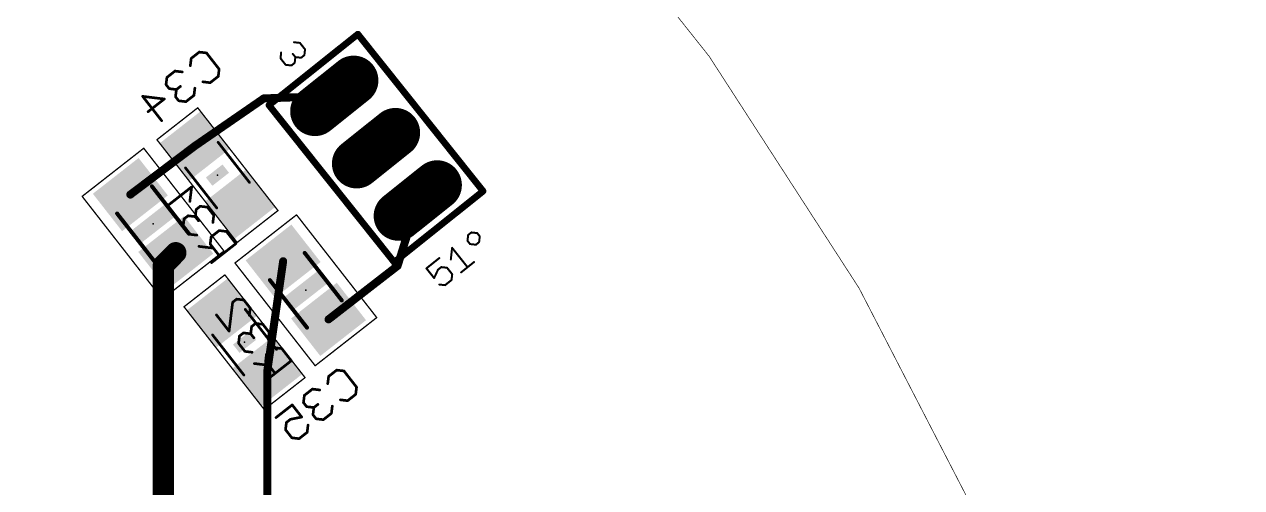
# Model space of a CAD drawing. Extents: x 4 to 288, y -28 to 191.
# Drawn here: x 197.92 to 244.13, y 147.16 to 164.73 of the extents above; entities that cross this region are included whole.
import ezdxf

# ---------------------------------------------------------------- set-up
doc = ezdxf.new("R2010")
doc.units = 0
doc.header["$MEASUREMENT"] = 0
doc.layers.get('0').update_dxf_attribs({"linetype": 'CONTINUOUS'})
for name, color, linetype in [('16', 175, 'CONTINUOUS'), ('17', 82, 'CONTINUOUS'), ('20', 7, 'CONTINUOUS'), ('21', 2, 'CONTINUOUS'), ('23', 7, 'CONTINUOUS'), ('24', 7, 'CONTINUOUS'), ('25', 2, 'CONTINUOUS'), ('26', 3, 'CONTINUOUS'), ('29', 253, 'CONTINUOUS'), ('30', 253, 'CONTINUOUS'), ('32', 253, 'CONTINUOUS'), ('36', 253, 'CONTINUOUS'), ('40', 175, 'CONTINUOUS'), ('44', 253, 'CONTINUOUS'), ('52', 253, 'CONTINUOUS')]:
    doc.layers.add(name, color=color, linetype=linetype)

# ---------------------------------------------------------------- blocks, each defined once
blk = doc.blocks.new('LONGP100')
at = {"const_width": 1}
blk.add_lwpolyline([(-0.5, 0), (0.5, 0)], dxfattribs=at)
at = {"const_width": 0.5}
for points in [[(-0.5, 0.25, 1), (-0.5, -0.25)], [(0.5, -0.25, 1), (0.5, 0.25)]]:
    blk.add_lwpolyline(points, format="xyb", dxfattribs=at)
blk = doc.blocks.new('RECT')
blk.add_solid([(-0.5, -0.5), (0.5, -0.5), (-0.5, 0.5), (0.5, 0.5)])

msp = doc.modelspace()

# ---------------------------------------------------------------- linework, layer by layer
at = {"layer": '16'}
for points, const_width in [([(207.01, 161.925), (204.3891, 160.1186)], 0.3048), ([(209.6862, 162.0228), (207.01, 161.925)], 0.3048), ([(204.3891, 160.1186), (201.9444, 158.2771)], 0.3048), ([(212.8555, 158.0527), (212.09, 155.575)], 0.3048), ([(203.2, 155.6025), (203.6682, 156.0707)], 0.8128), ([(203.2, 143.51), (203.2, 155.6025)], 0.8128), ([(207.745, 155.7508), (207.1417, 151.5749)], 0.3048), ([(212.09, 155.575), (209.4688, 153.5444)], 0.3048), ([(207.1417, 151.5749), (207.1417, 142.875)], 0.3048)]:
    msp.add_lwpolyline(points, dxfattribs=dict(at, const_width=const_width))
for points, const_width in [([(207.0072, 162.0011, 1), (207.0128, 161.8489)], 0.1524), ([(207.0532, 161.8623, 1), (206.9668, 161.9877)], 0.1524), ([(209.689, 161.9467, 1), (209.6834, 162.099)], 0.1524), ([(204.3459, 160.1814, 1), (204.4324, 160.0559)], 0.1524), ([(204.435, 160.0578, 1), (204.3433, 160.1795)], 0.1524), ([(201.8985, 158.338, 1), (201.9902, 158.2163)], 0.1524), ([(212.9283, 158.0302, 1), (212.7827, 158.0752)], 0.1524), ([(203.8119, 155.927, 1), (203.5245, 156.2144)], 0.4064), ([(203.4032, 155.6025, 1), (202.9968, 155.6025)], 0.4064), ([(203.0563, 155.7462, 1), (203.3437, 155.4588)], 0.4064), ([(207.8204, 155.7399, 1), (207.6695, 155.7617)], 0.1524), ([(212.0172, 155.5975, 1), (212.1628, 155.5525)], 0.1524), ([(212.1367, 155.5148, 1), (212.0433, 155.6352)], 0.1524), ([(209.4221, 153.6046, 1), (209.5155, 153.4841)], 0.1524), ([(207.2179, 151.5749, 1), (207.0655, 151.5749)], 0.1524), ([(207.0663, 151.5858, 1), (207.2171, 151.564)], 0.1524)]:
    msp.add_lwpolyline(points, format="xyb", dxfattribs=dict(at, const_width=const_width))
at = {"layer": '20', "const_width": 0.0254}
msp.add_lwpolyline([(71.1264, 186.0347, 2.9429), (202.1142, 186.0347)], format="xyb", dxfattribs=at)
at = {"layer": '21'}
for points, const_width in [([(210.5812, 164.3623), (207.2066, 161.6684)], 0.254), ([(208.1596, 164.0565), (208.3799, 164.0318)], 0.0762), ([(208.3799, 164.0318), (208.5755, 163.7868)], 0.0762), ([(215.3351, 158.4071), (210.5812, 164.3623)], 0.254), ([(207.6448, 163.445), (207.6695, 163.6653)], 0.0762), ([(208.208, 163.4933), (208.1101, 163.6159)], 0.0762), ([(208.5508, 163.5664), (208.4283, 163.4686)], 0.0762), ([(208.5755, 163.7868), (208.5508, 163.5664)], 0.0762), ([(207.8404, 163.1999), (207.6448, 163.445)], 0.0762), ([(208.0607, 163.1752), (207.8404, 163.1999)], 0.0762), ([(208.1832, 163.273), (208.0607, 163.1752)], 0.0762), ([(208.208, 163.4933), (208.1832, 163.273)], 0.0762), ([(208.4283, 163.4686), (208.208, 163.4933)], 0.0762), ([(211.9605, 155.7132), (207.2066, 161.6684)], 0.254), ([(215.3351, 158.4071), (211.9605, 155.7132)], 0.254)]:
    msp.add_lwpolyline(points, dxfattribs=dict(at, const_width=const_width))
for points, const_width in [([(208.1617, 164.0754, 1), (208.1574, 164.0376)], 0.0381), ([(208.3948, 164.0437, 1), (208.365, 164.0199)], 0.0381), ([(208.3778, 164.0129, 1), (208.382, 164.0507)], 0.0381), ([(210.6308, 164.4019, 1), (210.5315, 164.3227)], 0.127), ([(210.6208, 164.3127, 1), (210.5416, 164.412)], 0.127), ([(207.6884, 163.6632, 1), (207.6506, 163.6674)], 0.0381), ([(208.125, 163.6277, 1), (208.0953, 163.604)], 0.0381), ([(208.5319, 163.5686, 1), (208.5697, 163.5643)], 0.0381), ([(208.5627, 163.5515, 1), (208.5389, 163.5813)], 0.0381), ([(208.5944, 163.7846, 1), (208.5566, 163.7889)], 0.0381), ([(208.5606, 163.7749, 1), (208.5904, 163.7986)], 0.0381), ([(207.6597, 163.4569, 1), (207.6299, 163.4331)], 0.0381), ([(207.6259, 163.4471, 1), (207.6637, 163.4428)], 0.0381), ([(207.8425, 163.2189, 1), (207.8383, 163.181)], 0.0381), ([(207.8255, 163.188, 1), (207.8553, 163.2118)], 0.0381), ([(208.0488, 163.1901, 1), (208.0726, 163.1603)], 0.0381), ([(208.0586, 163.1563, 1), (208.0628, 163.1942)], 0.0381), ([(208.1643, 163.2751, 1), (208.2022, 163.2709)], 0.0381), ([(208.1951, 163.2581, 1), (208.1714, 163.2879)], 0.0381), ([(208.2101, 163.5123, 1), (208.2058, 163.4744)], 0.0381), ([(208.2269, 163.4912, 1), (208.189, 163.4955)], 0.0381), ([(208.1931, 163.4815, 1), (208.2228, 163.5052)], 0.0381), ([(208.4164, 163.4835, 1), (208.4402, 163.4537)], 0.0381), ([(208.4261, 163.4497, 1), (208.4304, 163.4876)], 0.0381), ([(207.2562, 161.708, 1), (207.1569, 161.6288)], 0.127), ([(207.1669, 161.718, 1), (207.2462, 161.6188)], 0.127), ([(215.2855, 158.3675, 1), (215.3848, 158.4468)], 0.127), ([(215.3747, 158.3575, 1), (215.2955, 158.4568)], 0.127), ([(211.9209, 155.7629, 1), (212.0001, 155.6636)], 0.127), ([(211.9109, 155.6736, 1), (212.0102, 155.7528)], 0.127)]:
    msp.add_lwpolyline(points, format="xyb", dxfattribs=dict(at, const_width=const_width))
at = {"layer": '23'}
msp.add_point((211.2709, 160.0378), dxfattribs=at)
at = {"layer": '24'}
for p in [(205.2511, 159.0154), (202.8063, 157.1739), (208.6069, 154.6476), (206.2798, 152.6781)]:
    msp.add_point(p, dxfattribs=at)
at = {"layer": '25', "const_width": 0.0762}
for points in [[(214.7431, 156.5232), (214.7678, 156.7435)], [(214.7678, 156.7435), (214.8904, 156.8413)], [(214.8904, 156.8413), (215.1107, 156.8166)], [(215.1107, 156.8166), (215.2085, 156.6941)], [(215.2085, 156.6941), (215.1838, 156.4737)], [(214.1098, 155.817), (214.1592, 156.2576)], [(214.1592, 156.2576), (214.7461, 155.5225)], [(214.8409, 156.4007), (214.7431, 156.5232)], [(215.0613, 156.3759), (214.8409, 156.4007)], [(215.1838, 156.4737), (215.0613, 156.3759)], [(213.6731, 155.8696), (213.1831, 155.4784)], [(214.501, 155.3269), (214.9911, 155.7182)], [(213.1831, 155.4784), (213.4765, 155.1108)], [(213.4765, 155.1108), (213.6237, 155.429)], [(213.6237, 155.429), (213.7462, 155.5268)], [(213.7462, 155.5268), (213.9666, 155.5021)], [(213.9666, 155.5021), (214.1622, 155.257)], [(214.1622, 155.257), (214.1374, 155.0367)], [(213.8924, 154.8411), (213.6721, 154.8658)], [(214.1374, 155.0367), (213.8924, 154.8411)]]:
    msp.add_lwpolyline(points, dxfattribs=at)
at = {"layer": '25', "const_width": 0.0381}
for points in [[(214.756, 156.7584, 1), (214.7797, 156.7286)], [(214.7868, 156.7414, 1), (214.7489, 156.7456)], [(214.8925, 156.8602, 1), (214.8882, 156.8224)], [(214.9022, 156.8264, 1), (214.8785, 156.8562)], [(215.1256, 156.8285, 1), (215.0958, 156.8047)], [(215.1086, 156.7976, 1), (215.1128, 156.8355)], [(215.2274, 156.6919, 1), (215.1895, 156.6962)], [(215.1936, 156.6822, 1), (215.2234, 156.706)], [(214.1741, 156.2695, 1), (214.1443, 156.2458)], [(214.1782, 156.2555, 1), (214.1403, 156.2598)], [(214.758, 156.5351, 1), (214.7282, 156.5113)], [(214.7242, 156.5253, 1), (214.7621, 156.521)], [(214.8431, 156.4196, 1), (214.8388, 156.3817)], [(214.826, 156.3888, 1), (214.8558, 156.4125)], [(215.0494, 156.3908, 1), (215.0731, 156.3611)], [(215.0591, 156.357, 1), (215.0634, 156.3949)], [(215.1648, 156.4759, 1), (215.2027, 156.4716)], [(215.1957, 156.4589, 1), (215.1719, 156.4886)], [(213.685, 155.8547, 1), (213.6613, 155.8845)], [(214.0909, 155.8191, 1), (214.1287, 155.8149)], [(215.003, 155.7033, 1), (214.9792, 155.733)], [(213.198, 155.4903, 1), (213.1682, 155.4665)], [(213.1712, 155.4933, 1), (213.195, 155.4635)], [(213.6118, 155.4439, 1), (213.6356, 155.4141)], [(213.641, 155.421, 1), (213.6064, 155.437)], [(213.7484, 155.5457, 1), (213.7441, 155.5078)], [(213.7581, 155.5119, 1), (213.7343, 155.5417)], [(213.9814, 155.5139, 1), (213.9517, 155.4902)], [(213.9644, 155.4831, 1), (213.9687, 155.521)], [(214.1811, 155.2549, 1), (214.1432, 155.2591)], [(214.1473, 155.2451, 1), (214.1771, 155.2689)], [(214.4891, 155.3418, 1), (214.5129, 155.3121)], [(214.7312, 155.5107, 1), (214.7609, 155.5344)], [(213.4592, 155.1188, 1), (213.4938, 155.1028)], [(213.4616, 155.099, 1), (213.4914, 155.1227)], [(213.6742, 154.8847, 1), (213.67, 154.8469)], [(213.8805, 154.856, 1), (213.9043, 154.8262)], [(213.8903, 154.8222, 1), (213.8945, 154.86)], [(214.1185, 155.0388, 1), (214.1564, 155.0346)], [(214.1493, 155.0218, 1), (214.1256, 155.0516)]]:
    msp.add_lwpolyline(points, format="xyb", dxfattribs=at)
at = {"layer": '26', "const_width": 0.1016}
for points in [[(204.2546, 163.4434), (204.5617, 163.6834)], [(204.5617, 163.6834), (204.8353, 163.6498)], [(204.8353, 163.6498), (205.3153, 163.0354)], [(204.221, 163.1698), (204.2546, 163.4434)], [(203.3331, 162.7234), (203.2995, 162.4499)], [(203.6402, 162.9634), (203.3331, 162.7234)], [(203.9138, 162.9298), (203.6402, 162.9634)], [(205.2817, 162.7619), (204.9745, 162.5219)], [(205.3153, 163.0354), (205.2817, 162.7619)], [(203.2995, 162.4499), (203.4195, 162.2963)], [(203.4195, 162.2963), (203.693, 162.2627)], [(203.693, 162.2627), (203.6594, 161.9891)], [(203.693, 162.2627), (203.8466, 162.3827)], [(204.3602, 162.0419), (204.3938, 162.3155)], [(204.9745, 162.5219), (204.7009, 162.5555)], [(203.1315, 161.082), (202.4116, 162.0035)], [(202.4116, 162.0035), (203.2323, 161.9027)], [(203.2323, 161.9027), (202.618, 161.4227)], [(203.6594, 161.9891), (203.7794, 161.8355)], [(203.7794, 161.8355), (204.053, 161.8019)], [(204.053, 161.8019), (204.3602, 162.0419)], [(204.2711, 158.5682), (203.3496, 157.8483)], [(204.2039, 158.0211), (204.2711, 158.5682)], [(203.5896, 157.5411), (203.1096, 158.1554)], [(204.4439, 157.7139), (204.4103, 157.4403)], [(204.5975, 157.8339), (204.4439, 157.7139)], [(204.8711, 157.8003), (204.5975, 157.8339)], [(205.1111, 157.4931), (204.8711, 157.8003)], [(203.9832, 157.3539), (203.9496, 157.0803)], [(203.9496, 157.0803), (204.1896, 156.7732)], [(204.1368, 157.4739), (203.9832, 157.3539)], [(204.4103, 157.4403), (204.1368, 157.4739)], [(204.4103, 157.4403), (204.5303, 157.2867)], [(205.0775, 157.2196), (205.1111, 157.4931)], [(204.1896, 156.7732), (204.4631, 156.7396)], [(205.0103, 156.6724), (204.9767, 156.3988)], [(205.3175, 156.9124), (205.0103, 156.6724)], [(205.591, 156.8788), (205.3175, 156.9124)], [(205.951, 156.418), (205.591, 156.8788)], [(205.0967, 156.2452), (204.5495, 156.3124)], [(204.9767, 156.3988), (205.3367, 155.9381)], [(205.0295, 155.6981), (205.951, 156.418)], [(205.8275, 154.192), (205.9811, 154.3119)], [(205.9811, 154.3119), (206.2547, 154.2784)], [(205.6932, 153.0977), (205.8275, 154.192)], [(206.2547, 154.2784), (206.4947, 153.9712)], [(206.4947, 153.9712), (206.4611, 153.6976)], [(205.2132, 153.712), (205.6932, 153.0977)], [(206.7011, 153.3904), (206.5475, 153.2705)], [(206.9746, 153.3569), (206.7011, 153.3904)], [(206.0867, 152.9105), (206.0532, 152.6369)], [(206.2403, 153.0305), (206.0867, 152.9105)], [(206.5139, 152.9969), (206.2403, 153.0305)], [(206.5475, 153.2705), (206.5139, 152.9969)], [(206.5139, 152.9969), (206.6339, 152.8433)], [(207.2146, 153.0497), (206.9746, 153.3569)], [(207.181, 152.7761), (207.2146, 153.0497)], [(206.0532, 152.6369), (206.2931, 152.3297)], [(207.421, 152.469), (207.1139, 152.229)], [(207.6946, 152.4354), (207.421, 152.469)], [(206.2931, 152.3297), (206.5667, 152.2961)], [(207.1139, 152.229), (207.0803, 151.9554)], [(208.0546, 151.9746), (207.6946, 152.4354)], [(207.2003, 151.8018), (206.6531, 151.869)], [(207.0803, 151.9554), (207.4402, 151.4946)], [(207.1331, 151.2547), (208.0546, 151.9746)], [(209.4716, 151.3797), (209.7788, 151.6197)], [(209.7788, 151.6197), (210.0524, 151.5861)], [(210.0524, 151.5861), (210.5323, 150.9718)], [(209.438, 151.1061), (209.4716, 151.3797)], [(208.5501, 150.6598), (208.5165, 150.3862)], [(208.8573, 150.8998), (208.5501, 150.6598)], [(209.1309, 150.8662), (208.8573, 150.8998)], [(210.4987, 150.6982), (210.1916, 150.4582)], [(210.5323, 150.9718), (210.4987, 150.6982)], [(207.475, 149.8198), (208.0894, 150.2998)], [(208.0894, 150.2998), (208.4493, 149.839)], [(208.5165, 150.3862), (208.6365, 150.2326)], [(208.6365, 150.2326), (208.9101, 150.199)], [(208.9101, 150.199), (208.8765, 149.9254)], [(208.9101, 150.199), (209.0637, 150.319)], [(209.5772, 149.9783), (209.6108, 150.2518)], [(210.1916, 150.4582), (209.918, 150.4918)], [(208.0222, 149.7526), (207.8686, 149.6326)], [(208.4493, 149.839), (208.0222, 149.7526)], [(208.8765, 149.9254), (208.9965, 149.7719)], [(208.9965, 149.7719), (209.2701, 149.7383)], [(209.2701, 149.7383), (209.5772, 149.9783)], [(207.8686, 149.6326), (207.835, 149.3591)], [(207.835, 149.3591), (208.075, 149.0519)], [(208.3486, 149.0183), (208.6557, 149.2583)], [(208.6557, 149.2583), (208.6893, 149.5319)], [(208.075, 149.0519), (208.3486, 149.0183)]]:
    msp.add_lwpolyline(points, dxfattribs=at)
at = {"layer": '26', "const_width": 0.0508}
for points in [[(204.5648, 163.7086, 1), (204.5586, 163.6582)], [(204.5774, 163.6634, 1), (204.5461, 163.7034)], [(204.8553, 163.6654, 1), (204.8153, 163.6341)], [(204.8322, 163.6246, 1), (204.8384, 163.675)], [(204.1958, 163.1729, 1), (204.2462, 163.1667)], [(204.2389, 163.4634, 1), (204.2702, 163.4234)], [(204.2798, 163.4403, 1), (204.2293, 163.4465)], [(203.3174, 162.7434, 1), (203.3487, 162.7034)], [(203.3583, 162.7203, 1), (203.3078, 162.7265)], [(203.6433, 162.9886, 1), (203.6371, 162.9382)], [(203.6559, 162.9434, 1), (203.6246, 162.9834)], [(203.9107, 162.9046, 1), (203.9169, 162.955)], [(205.2565, 162.765, 1), (205.3069, 162.7588)], [(205.2973, 162.7419, 1), (205.266, 162.7819)], [(205.3405, 163.0323, 1), (205.2901, 163.0385)], [(205.2953, 163.0198, 1), (205.3353, 163.0511)], [(203.3195, 162.4655, 1), (203.2795, 162.4342)], [(203.2743, 162.4529, 1), (203.3247, 162.4468)], [(203.4226, 162.3215, 1), (203.4164, 162.2711)], [(203.3994, 162.2806, 1), (203.4395, 162.3119)], [(203.6774, 162.2827, 1), (203.7087, 162.2427)], [(203.7182, 162.2596, 1), (203.6678, 162.2658)], [(203.6899, 162.2375, 1), (203.6961, 162.2879)], [(203.8623, 162.3627, 1), (203.831, 162.4027)], [(204.419, 162.3124, 1), (204.3686, 162.3186)], [(204.704, 162.5807, 1), (204.6978, 162.5303)], [(204.9589, 162.5419, 1), (204.9901, 162.5019)], [(204.9714, 162.4967, 1), (204.9776, 162.5471)], [(202.4316, 162.0191, 1), (202.3915, 161.9878)], [(202.4147, 162.0287, 1), (202.4085, 161.9783)], [(203.2479, 161.8827, 1), (203.2166, 161.9227)], [(203.2292, 161.8775, 1), (203.2354, 161.9279)], [(203.6795, 162.0047, 1), (203.6394, 161.9735)], [(203.6342, 161.9922, 1), (203.6847, 161.986)], [(203.7825, 161.8607, 1), (203.7763, 161.8103)], [(203.7594, 161.8199, 1), (203.7995, 161.8512)], [(204.0374, 161.8219, 1), (204.0686, 161.7819)], [(204.0499, 161.7767, 1), (204.0561, 161.8271)], [(204.335, 162.045, 1), (204.3854, 162.0388)], [(204.3758, 162.0219, 1), (204.3445, 162.0619)], [(202.6023, 161.4427, 1), (202.6336, 161.4027)], [(203.1115, 161.0663, 1), (203.1515, 161.0976)], [(204.2963, 158.5651, 1), (204.2459, 158.5713)], [(204.2868, 158.5482, 1), (204.2555, 158.5882)], [(203.1297, 158.1711, 1), (203.0896, 158.1398)], [(204.1787, 158.0242, 1), (204.2292, 158.018)], [(203.334, 157.8683, 1), (203.3653, 157.8282)], [(203.5696, 157.5255, 1), (203.6096, 157.5567)], [(204.4283, 157.7339, 1), (204.4596, 157.6939)], [(204.4691, 157.7108, 1), (204.4187, 157.717)], [(204.6006, 157.8591, 1), (204.5944, 157.8087)], [(204.6131, 157.8139, 1), (204.5819, 157.8539)], [(204.8911, 157.8159, 1), (204.8511, 157.7847)], [(204.868, 157.7751, 1), (204.8742, 157.8255)], [(203.9696, 157.096, 1), (203.9296, 157.0647)], [(203.9675, 157.3739, 1), (203.9988, 157.3339)], [(204.0084, 157.3508, 1), (203.958, 157.357)], [(204.1399, 157.4991, 1), (204.1337, 157.4487)], [(204.1524, 157.4539, 1), (204.1211, 157.4939)], [(204.4304, 157.456, 1), (204.3903, 157.4247)], [(204.3851, 157.4434, 1), (204.4355, 157.4372)], [(204.4072, 157.4151, 1), (204.4134, 157.4655)], [(204.5103, 157.2711, 1), (204.5503, 157.3024)], [(205.0523, 157.2227, 1), (205.1027, 157.2165)], [(205.1363, 157.49, 1), (205.0859, 157.4962)], [(205.0911, 157.4775, 1), (205.1311, 157.5088)], [(203.9244, 157.0834, 1), (203.9748, 157.0772)], [(204.1927, 156.7984, 1), (204.1865, 156.748)], [(204.1696, 156.7575, 1), (204.2096, 156.7888)], [(204.46, 156.7144, 1), (204.4662, 156.7648)], [(204.9947, 156.6924, 1), (205.0259, 156.6524)], [(205.0355, 156.6693, 1), (204.9851, 156.6755)], [(205.3206, 156.9376, 1), (205.3144, 156.8872)], [(205.3331, 156.8924, 1), (205.3018, 156.9324)], [(205.611, 156.8944, 1), (205.571, 156.8632)], [(205.5879, 156.8536, 1), (205.5941, 156.904)], [(204.5526, 156.3376, 1), (204.5464, 156.2872)], [(204.9967, 156.4145, 1), (204.9567, 156.3832)], [(204.9515, 156.4019, 1), (205.0019, 156.3957)], [(205.0936, 156.22, 1), (205.0998, 156.2705)], [(205.931, 156.4024, 1), (205.971, 156.4337)], [(205.9666, 156.398, 1), (205.9354, 156.4381)], [(205.0139, 155.7181, 1), (205.0451, 155.6781)], [(205.3167, 155.9224, 1), (205.3567, 155.9537)], [(205.9842, 154.3372, 1), (205.978, 154.2867)], [(205.9968, 154.2919, 1), (205.9655, 154.332)], [(205.8119, 154.212, 1), (205.8432, 154.1719)], [(205.8528, 154.1889, 1), (205.8023, 154.195)], [(206.2747, 154.294, 1), (206.2347, 154.2627)], [(206.2516, 154.2531, 1), (206.2578, 154.3036)], [(206.5199, 153.9681, 1), (206.4695, 153.9743)], [(206.4747, 153.9555, 1), (206.5147, 153.9868)], [(205.2332, 153.7276, 1), (205.1932, 153.6963)], [(206.4359, 153.7007, 1), (206.4863, 153.6945)], [(206.7042, 153.4157, 1), (206.698, 153.3652)], [(206.7167, 153.3704, 1), (206.6854, 153.4105)], [(205.668, 153.1007, 1), (205.7184, 153.0946)], [(205.6732, 153.082, 1), (205.7132, 153.1133)], [(206.112, 152.9074, 1), (206.0615, 152.9136)], [(206.2434, 153.0557, 1), (206.2372, 153.0053)], [(206.256, 153.0105, 1), (206.2247, 153.0505)], [(206.5339, 153.0125, 1), (206.4939, 152.9812)], [(206.4887, 153, 1), (206.5391, 152.9938)], [(206.5108, 152.9717, 1), (206.517, 153.0221)], [(206.5319, 153.2905, 1), (206.5631, 153.2504)], [(206.5727, 153.2674, 1), (206.5223, 153.2735)], [(206.9947, 153.3725, 1), (206.9546, 153.3412)], [(206.9716, 153.3316, 1), (206.9777, 153.3821)], [(207.2398, 153.0466, 1), (207.1894, 153.0528)], [(207.1946, 153.034, 1), (207.2346, 153.0653)], [(206.0732, 152.6525, 1), (206.0331, 152.6213)], [(206.0279, 152.64, 1), (206.0784, 152.6338)], [(206.0711, 152.9305, 1), (206.1024, 152.8905)], [(206.6139, 152.8277, 1), (206.6539, 152.8589)], [(207.1558, 152.7792, 1), (207.2063, 152.773)], [(207.4241, 152.4942, 1), (207.4179, 152.4437)], [(207.4367, 152.4489, 1), (207.4054, 152.489)], [(206.2962, 152.3549, 1), (206.29, 152.3045)], [(206.2731, 152.3141, 1), (206.3132, 152.3454)], [(206.5636, 152.2709, 1), (206.5698, 152.3214)], [(207.0982, 152.249, 1), (207.1295, 152.2089)], [(207.1391, 152.2259, 1), (207.0886, 152.2321)], [(207.7146, 152.451, 1), (207.6746, 152.4197)], [(207.6915, 152.4101, 1), (207.6977, 152.4606)], [(206.6562, 151.8942, 1), (206.65, 151.8438)], [(207.1003, 151.971, 1), (207.0603, 151.9397)], [(207.0551, 151.9585, 1), (207.1055, 151.9523)], [(207.1972, 151.7766, 1), (207.2034, 151.827)], [(208.0346, 151.959, 1), (208.0746, 151.9902)], [(208.0702, 151.9546, 1), (208.0389, 151.9946)], [(209.7819, 151.6449, 1), (209.7757, 151.5945)], [(209.7944, 151.5997, 1), (209.7631, 151.6397)], [(210.0724, 151.6017, 1), (210.0323, 151.5705)], [(210.0493, 151.5609, 1), (210.0555, 151.6113)], [(207.1174, 151.2747, 1), (207.1487, 151.2346)], [(207.4202, 151.479, 1), (207.4603, 151.5103)], [(209.4128, 151.1092, 1), (209.4632, 151.103)], [(209.456, 151.3997, 1), (209.4873, 151.3597)], [(209.4968, 151.3766, 1), (209.4464, 151.3828)], [(208.5345, 150.6798, 1), (208.5658, 150.6398)], [(208.5753, 150.6567, 1), (208.5249, 150.6629)], [(208.8604, 150.925, 1), (208.8542, 150.8745)], [(208.8729, 150.8797, 1), (208.8416, 150.9198)], [(209.1278, 150.8409, 1), (209.134, 150.8914)], [(210.4735, 150.7013, 1), (210.5239, 150.6951)], [(210.5144, 150.6782, 1), (210.4831, 150.7182)], [(210.5575, 150.9687, 1), (210.5071, 150.9749)], [(210.5123, 150.9561, 1), (210.5523, 150.9874)], [(208.1094, 150.3154, 1), (208.0694, 150.2841)], [(208.105, 150.2798, 1), (208.0737, 150.3198)], [(208.5365, 150.4018, 1), (208.4965, 150.3705)], [(208.4913, 150.3893, 1), (208.5417, 150.3831)], [(208.6396, 150.2578, 1), (208.6334, 150.2074)], [(208.6165, 150.217, 1), (208.6565, 150.2482)], [(208.8945, 150.219, 1), (208.9257, 150.179)], [(208.9353, 150.1959, 1), (208.8849, 150.2021)], [(208.907, 150.1738, 1), (208.9132, 150.2242)], [(209.0793, 150.299, 1), (209.048, 150.339)], [(209.636, 150.2487, 1), (209.5856, 150.2549)], [(209.9211, 150.517, 1), (209.9149, 150.4666)], [(210.1759, 150.4782, 1), (210.2072, 150.4382)], [(210.1885, 150.433, 1), (210.1947, 150.4834)], [(207.4594, 149.8398, 1), (207.4907, 149.7998)], [(208.0172, 149.7775, 1), (208.0272, 149.7277)], [(208.0378, 149.7326, 1), (208.0066, 149.7727)], [(208.4293, 149.8234, 1), (208.4694, 149.8547)], [(208.4544, 149.8141, 1), (208.4443, 149.8639)], [(208.8965, 149.9411, 1), (208.8565, 149.9098)], [(208.8513, 149.9285, 1), (208.9017, 149.9223)], [(208.9996, 149.7971, 1), (208.9934, 149.7466)], [(208.9765, 149.7562, 1), (209.0165, 149.7875)], [(209.2544, 149.7583, 1), (209.2857, 149.7183)], [(209.267, 149.7131, 1), (209.2732, 149.7635)], [(209.552, 149.9813, 1), (209.6025, 149.9752)], [(209.5929, 149.9582, 1), (209.5616, 149.9983)], [(207.855, 149.3747, 1), (207.815, 149.3434)], [(207.8098, 149.3622, 1), (207.8602, 149.356)], [(207.853, 149.6527, 1), (207.8842, 149.6126)], [(207.8938, 149.6295, 1), (207.8434, 149.6357)], [(208.6305, 149.2614, 1), (208.681, 149.2552)], [(208.6714, 149.2383, 1), (208.6401, 149.2783)], [(208.7145, 149.5288, 1), (208.6641, 149.535)], [(208.0781, 149.0771, 1), (208.0719, 149.0267)], [(208.055, 149.0363, 1), (208.095, 149.0675)], [(208.3329, 149.0383, 1), (208.3642, 148.9983)], [(208.3455, 148.9931, 1), (208.3517, 149.0435)]]:
    msp.add_lwpolyline(points, format="xyb", dxfattribs=at)
at = {"layer": '40', "const_width": 0.0508}
for points in [[(204.5031, 161.5694), (202.9539, 160.359)], [(207.5482, 157.6719), (204.5031, 161.5694)], [(202.9539, 160.359), (205.999, 156.4615)], [(202.4524, 160.0357), (200.1151, 158.2097)], [(205.4975, 156.1382), (202.4524, 160.0357)], [(200.1151, 158.2097), (203.1602, 154.3122)], [(205.999, 156.4615), (207.5482, 157.6719)], [(208.253, 157.5094), (205.9157, 155.6833)], [(211.298, 153.6119), (208.253, 157.5094)], [(203.1602, 154.3122), (205.4975, 156.1382)], [(205.9157, 155.6833), (208.9608, 151.7858)], [(205.5318, 155.2321), (203.9826, 154.0217)], [(208.5769, 151.3346), (205.5318, 155.2321)], [(203.9826, 154.0217), (207.0277, 150.1242)], [(208.9608, 151.7858), (211.298, 153.6119)], [(207.0277, 150.1242), (208.5769, 151.3346)]]:
    msp.add_lwpolyline(points, dxfattribs=at)
at = {"layer": '40', "const_width": 0.0254}
for points in [[(204.5131, 161.5772, 1), (204.4931, 161.5616)], [(204.511, 161.5594, 1), (204.4953, 161.5794)], [(202.9639, 160.3668, 1), (202.9439, 160.3512)], [(202.9461, 160.369, 1), (202.9617, 160.349)], [(202.4624, 160.0435, 1), (202.4424, 160.0279)], [(202.4602, 160.0257, 1), (202.4446, 160.0457)], [(200.1252, 158.2175, 1), (200.1051, 158.2018)], [(200.1073, 158.2197, 1), (200.123, 158.1996)], [(207.5382, 157.6641, 1), (207.5582, 157.6797)], [(207.556, 157.6619, 1), (207.5404, 157.6819)], [(208.263, 157.5172, 1), (208.243, 157.5015)], [(208.2608, 157.4994, 1), (208.2452, 157.5194)], [(205.9911, 156.4715, 1), (206.0068, 156.4515)], [(205.989, 156.4537, 1), (206.009, 156.4693)], [(205.4874, 156.1304, 1), (205.5075, 156.146)], [(205.5053, 156.1282, 1), (205.4896, 156.1482)], [(205.9257, 155.6911, 1), (205.9057, 155.6755)], [(205.9079, 155.6933, 1), (205.9236, 155.6733)], [(205.5418, 155.2399, 1), (205.5218, 155.2243)], [(205.5397, 155.2221, 1), (205.524, 155.2421)], [(203.1524, 154.3222, 1), (203.168, 154.3021)], [(203.1502, 154.3043, 1), (203.1702, 154.32)], [(203.9926, 154.0295, 1), (203.9726, 154.0139)], [(203.9748, 154.0317, 1), (203.9904, 154.0117)], [(211.288, 153.604, 1), (211.308, 153.6197)], [(211.3059, 153.6019, 1), (211.2902, 153.6219)], [(208.953, 151.7958, 1), (208.9686, 151.7758)], [(208.9508, 151.778, 1), (208.9708, 151.7936)], [(208.5669, 151.3268, 1), (208.5869, 151.3424)], [(208.5847, 151.3246, 1), (208.5691, 151.3446)], [(207.0198, 150.1342, 1), (207.0355, 150.1142)], [(207.0177, 150.1164, 1), (207.0377, 150.132)]]:
    msp.add_lwpolyline(points, format="xyb", dxfattribs=at)
at = {"layer": '44'}
for centre in [(209.6862, 162.0228), (211.2709, 160.0378), (212.8555, 158.0527)]:
    msp.add_circle(centre, 0.4, dxfattribs=at)
at = {"layer": '52'}
for points, const_width in [([(205.2771, 160.2604), (206.4653, 158.7395)], 0.1016), ([(204.0368, 159.2913), (205.225, 157.7705)], 0.1016), ([(204.1705, 156.7893), (202.7631, 158.5907)], 0.1524), ([(202.8495, 155.7572), (201.4421, 157.5586)], 0.1524), ([(208.5637, 156.0643), (209.9711, 154.2629)], 0.1524), ([(207.2427, 155.0322), (208.6501, 153.2309)], 0.1524), ([(206.3058, 153.9231), (207.494, 152.4022)], 0.1016), ([(205.0655, 152.954), (206.2537, 151.4332)], 0.1016)]:
    msp.add_lwpolyline(points, dxfattribs=dict(at, const_width=const_width))
for points, const_width in [([(205.2971, 160.276, 1), (205.2571, 160.2447)], 0.0508), ([(204.0568, 159.307, 1), (204.0168, 159.2757)], 0.0508), ([(202.7931, 158.6141, 1), (202.7331, 158.5672)], 0.0762), ([(206.4453, 158.7239, 1), (206.4853, 158.7552)], 0.0508), ([(201.4721, 157.582, 1), (201.4121, 157.5351)], 0.0762), ([(205.205, 157.7548, 1), (205.245, 157.7861)], 0.0508), ([(204.1405, 156.7658, 1), (204.2005, 156.8127)], 0.0762), ([(202.8195, 155.7337, 1), (202.8795, 155.7806)], 0.0762), ([(208.5937, 156.0878, 1), (208.5337, 156.0409)], 0.0762), ([(207.2727, 155.0557, 1), (207.2127, 155.0088)], 0.0762), ([(206.3258, 153.9387, 1), (206.2858, 153.9074)], 0.0508), ([(209.9411, 154.2395, 1), (210.0011, 154.2864)], 0.0762), ([(205.0855, 152.9697, 1), (205.0455, 152.9384)], 0.0508), ([(208.6201, 153.2074, 1), (208.6801, 153.2543)], 0.0762), ([(207.474, 152.3866, 1), (207.514, 152.4179)], 0.0508), ([(206.2337, 151.4175, 1), (206.2737, 151.4488)], 0.0508)]:
    msp.add_lwpolyline(points, format="xyb", dxfattribs=dict(at, const_width=const_width))

# ---------------------------------------------------------------- block references
at = {"layer": '16', "xscale": 1.6}
for p, yscale, rotation in [((204.3891, 160.1186), 1.8, 307.9999999999999), ((201.9444, 158.2771), 2, 307.9999999999999), ((206.113, 157.9122), 1.8, 307.9999999999999), ((203.6682, 156.0707), 2, 307.9999999999999), ((207.745, 155.7508), 2, 128), ((205.4178, 153.7813), 1.8, 307.9999999999999), ((209.4688, 153.5444), 2, 128), ((207.1417, 151.5749), 1.8, 307.9999999999999)]:
    msp.add_blockref('RECT', p, dxfattribs=dict(at, yscale=yscale, rotation=rotation))
at = {"layer": '17', "xscale": 1.6764, "yscale": 1.6764, "rotation": 218.6}
for p in [(209.6862, 162.0228), (209.6862, 162.0228), (211.2709, 160.0378), (211.2709, 160.0378), (212.8555, 158.0527), (212.8555, 158.0527)]:
    msp.add_blockref('LONGP100', p, dxfattribs=at)
at = {"layer": '29', "xscale": 1.8796, "yscale": 1.8796, "rotation": 218.6}
for p in [(209.6862, 162.0228), (211.2709, 160.0378), (212.8555, 158.0527)]:
    msp.add_blockref('LONGP100', p, dxfattribs=at)
at = {"layer": '30'}
for name, p, xscale, yscale, rotation in [('LONGP100', (209.6862, 162.0228), 1.8796, 1.8796, 218.6), ('LONGP100', (211.2709, 160.0378), 1.8796, 1.8796, 218.6), ('RECT', (204.3891, 160.1186), 1.8032, 2.0032, 307.9999999999999), ('LONGP100', (212.8555, 158.0527), 1.8796, 1.8796, 218.6), ('RECT', (201.9444, 158.2771), 1.8032, 2.2032, 307.9999999999999), ('RECT', (206.113, 157.9122), 1.8032, 2.0032, 307.9999999999999), ('RECT', (203.6682, 156.0707), 1.8032, 2.2032, 307.9999999999999), ('RECT', (207.745, 155.7508), 1.8032, 2.2032, 128), ('RECT', (205.4178, 153.7813), 1.8032, 2.0032, 307.9999999999999), ('RECT', (209.4688, 153.5444), 1.8032, 2.2032, 128), ('RECT', (207.1417, 151.5749), 1.8032, 2.0032, 307.9999999999999)]:
    msp.add_blockref(name, p, dxfattribs=dict(at, xscale=xscale, yscale=yscale, rotation=rotation))
at = {"layer": '32', "xscale": 1.6}
for p, yscale, rotation in [((204.3891, 160.1186), 1.8, 307.9999999999999), ((201.9444, 158.2771), 2, 307.9999999999999), ((206.113, 157.9122), 1.8, 307.9999999999999), ((203.6682, 156.0707), 2, 307.9999999999999), ((207.745, 155.7508), 2, 128), ((205.4178, 153.7813), 1.8, 307.9999999999999), ((209.4688, 153.5444), 2, 128), ((207.1417, 151.5749), 1.8, 307.9999999999999)]:
    msp.add_blockref('RECT', p, dxfattribs=dict(at, yscale=yscale, rotation=rotation))
at = {"layer": '36'}
for p, xscale, yscale, rotation in [((205.2511, 159.0154), 0.3998, 0.8002, 307.9999999999999), ((202.8063, 157.1739), 0.6, 1.6002, 307.9999999999999), ((208.6069, 154.6476), 0.6, 1.6002, 128), ((206.2798, 152.6781), 0.3998, 0.8002, 307.9999999999999)]:
    msp.add_blockref('RECT', p, dxfattribs=dict(at, xscale=xscale, yscale=yscale, rotation=rotation))
at = {"layer": '52'}
for p, xscale, yscale, rotation in [((204.4349, 160.0615), 0.7501, 1.7, 307.9999999999999), ((201.9384, 158.2848), 0.5842, 1.8288, 307.9999999999999), ((206.0672, 157.9694), 0.7501, 1.7, 307.9999999999999), ((203.6742, 156.0631), 0.5842, 1.8288, 307.9999999999999), ((207.739, 155.7585), 0.5842, 1.8288, 128), ((205.4636, 153.7242), 0.7501, 1.7, 307.9999999999999), ((209.4748, 153.5367), 0.5842, 1.8288, 128), ((207.0959, 151.6321), 0.7501, 1.7, 307.9999999999999)]:
    msp.add_blockref('RECT', p, dxfattribs=dict(at, xscale=xscale, yscale=yscale, rotation=rotation))

doc.saveas('drawing.dxf')
